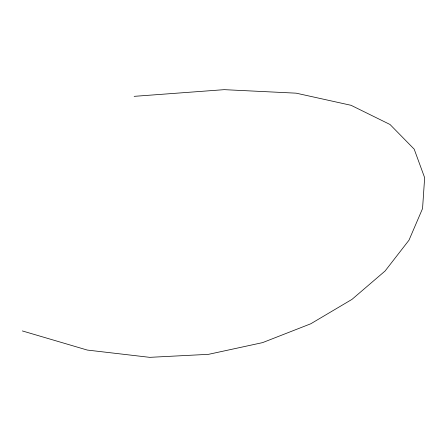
<?xml version="1.0" encoding="UTF-8"?>
<svg xmlns="http://www.w3.org/2000/svg" width="447" height="447" viewBox="0 0 447 447"><rect width="100%" height="100%" fill="white"/><g stroke="black" fill="none" stroke-linecap="round" stroke-linejoin="round"><path stroke-width="0.67" d="M134.156 96.345L224.243 89.657L296.177 93.172L351.063 105.308L390.024 124.495L414.185 149.153L424.65 177.705L422.549 208.576L408.988 240.195L385.102 270.988L351.99 299.373L310.782 323.773L262.59 342.62L208.531 354.331L149.728 357.343L87.294 350.062L22.35 330.931"/></g></svg>
